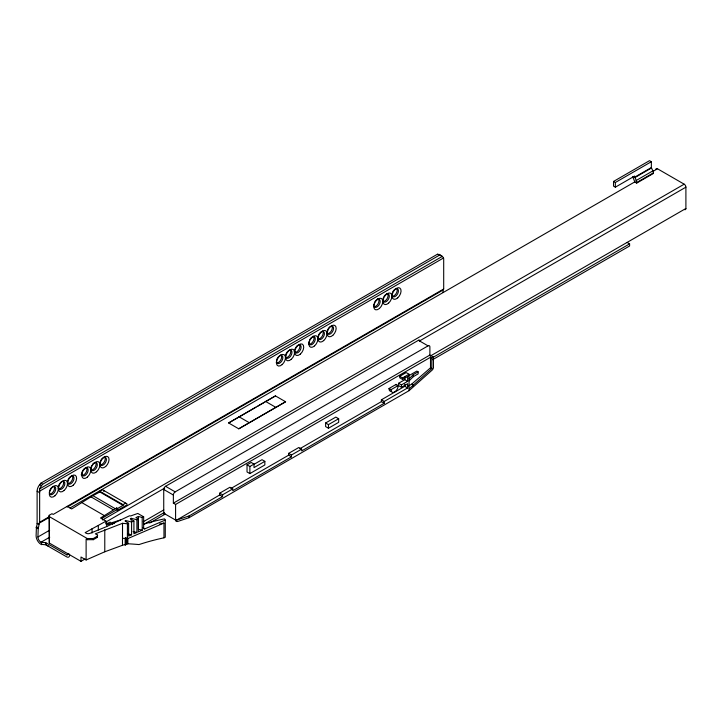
<?xml version="1.0" encoding="UTF-8"?>
<svg xmlns="http://www.w3.org/2000/svg" width="722" height="722" viewBox="0 0 722 722"><rect width="100%" height="100%" fill="white"/><g stroke="black" fill="none" stroke-linecap="round" stroke-linejoin="round"><path stroke-width="1.08" d="M85.061 558.999L80.999 561.337L80.999 557.014L86.117 559.965L104.78 551.788L123.534 544.884L125.511 544.884L125.511 537.809M105.99 523.089L108.002 523.269L109.943 522.15L111.72 522.909L109.744 524.271L106.008 524.082L106.008 521.167L85.151 532.628L86.162 533.215A2.87 1.652 0 0 0 89.835 533.405L105.728 526.979L129.536 515.779L130.727 515.959A166.331 96.035 0 0 1 137.83 513.459L143.66 516.826L143.642 528.188A1.444 0.948 -52.2 0 0 144.806 528.856L165.275 520.066L164.526 518.865A166.331 96.035 0 0 0 144.03 524.037M101.459 518.586L116.657 509.813L116.711 507.954L117.623 508.487L123.029 505.364L123.029 504.66L99.862 491.285L99.862 491.989L123.029 505.364M116.657 509.813L117.569 510.346L117.623 508.487M86.117 559.965L86.117 539.045L87.236 539.686L93.319 539.686L97.38 537.348L97.542 535.101L95.34 533.829L122.532 523.297L127.433 523.793L128.606 523.288L128.606 536.058L131.585 534.785L131.585 522.006L133.922 521.004L133.922 533.784L136.9 532.502L136.9 519.723L138.308 519.118L138.308 531.897L142.207 530.219L142.207 517.448L143.66 516.826M97.38 537.348L97.542 535.101M125.583 544.875L127.37 543.783A4.269 1.39 20.5 0 1 127.866 543.783A196.754 64.032 20.5 0 1 139.021 544.568A163.641 94.483 0 0 1 163.966 537.818L165.275 537.249L165.275 520.066M49.412 516.636L39.647 522.268L38.943 524.452A7.166 4.142 -60 0 1 38.257 527.764L37.923 536.978A4.305 2.482 60 0 0 40.964 542.249L45.721 542.646L66.722 554.776A1.435 0.83 60 0 0 67.733 554.189L67.733 553.431L69.556 554.478L69.556 555.245A4.016 2.319 60 0 1 66.722 556.879L45.721 544.758L40.964 544.352A6.886 3.971 60 0 1 36.1 535.923L36.434 526.717A7.166 4.142 -60 0 0 37.111 523.396L37.111 491.204A7.166 4.142 -60 0 1 39.647 484.67L40.829 483.198L437.451 254.216L440.456 255.371A7.166 4.142 -60 0 1 442.279 256.4A8.881 6.967 86.3 0 1 443.525 257.98A7.166 4.142 -60 0 1 443.696 259.388L443.696 288.999L442.992 290.063L67.245 506.997M299.801 448.732L381.378 401.631L381.378 399.817L384.212 401.45L407.632 387.931L407.632 383.725L401.45 387.299L398.616 385.656L398.616 383.256L401.45 384.898L407.632 381.333L407.632 376.505L402.56 379.438L399.726 377.796L399.726 376.306L406.17 372.579L409.013 374.222L409.094 388.905L431.819 368.59L431.819 358.031L433.435 357.101L433.435 367.345M433.371 367.931A2.581 1.489 -60 0 1 432.054 370.187L409.094 390.647L189.029 517.701L177.901 521.41M39.647 522.268L39.647 492.666A7.166 4.142 -60 0 1 39.818 491.05A8.881 6.967 86.3 0 1 39.647 488.857A7.166 4.142 -60 0 1 41.47 485.716L42.652 484.254L439.274 255.263L440.456 255.371M409.094 378.824L413.255 374.664L418.137 371.848L418.137 373.888L413.255 376.703L409.094 380.855M407.993 386.261L411.648 384.158L430.502 367.823L430.502 357.273L431.819 358.031M67.2 506.348L71.686 508.938L92.903 495.653L115.339 508.748L116.711 507.954M106.008 521.167L100.511 517.999L115.339 508.748M228.612 422.957L275.461 395.909L285.596 401.766L238.756 428.814L228.612 422.957L255.94 407.181M238.756 428.814L285.596 401.766M39.647 488.857L442.279 256.4M39.818 491.05L443.525 257.98M636.696 183.108L636.696 182.531A3.294 1.904 60 0 0 636.172 180.509L634.62 176.06L615.352 187.178L613.529 186.123L613.529 181.448L649.529 160.663L651.352 161.719L651.37 167.739L652.896 170.852A3.294 1.904 60 0 1 653.428 172.865L653.428 173.451L636.696 183.108L634.873 182.061L633.32 178.19A3.294 1.904 60 0 1 632.815 176.556M613.529 181.448L615.352 182.495L651.352 161.719M80.999 561.337L49.322 543.052L49.177 515.318L51.966 513.703L53.211 514.425L443.696 288.999M634.62 177.224L651.352 167.567M634.737 177.666L651.47 168.009M38.943 523.342L49.674 517.142M636.172 180.509L652.896 170.852M70.007 507.981L635.062 181.745M652.634 171.601L657.507 168.786L684.176 184.182A2.437 1.408 60 0 1 685.9 187.169L685.9 208.477A2.437 1.408 60 0 1 684.709 209.678M99.862 491.285L102.515 489.751L126.964 503.875L127 504.895L117.569 510.346M99.862 491.989L92.903 495.653M636.696 182.531L653.428 172.865M257.889 406.053L264.721 402.109M266.671 400.981L275.461 395.909M37.923 536.978L49.637 530.219M40.964 542.249L49.755 537.177M123.029 504.66L125.682 503.126M102.524 519.993L684.176 184.182M165.266 514.416A2.581 1.489 -60 0 1 163.732 513.225L163.732 489.462A2.581 1.489 -60 0 1 165.555 486.294L418.426 340.306A2.581 1.489 -60 0 1 420.231 341.037M106.26 521.816L164.697 488.081M419.446 341.001L685.9 187.169M49.177 515.318L49.322 516.627L87.236 538.522L93.319 538.522L97.38 536.175M175.184 491.863L428.056 345.865A2.581 1.489 -60 0 1 429.888 346.921L429.888 355.053L173.361 503.153L173.361 495.021A2.581 1.489 -60 0 1 175.184 491.863L165.555 486.294M66.722 554.776L68.671 553.648M143.29 521.753L163.777 509.912M430.204 356.099L685.9 208.477M173.361 503.153L175.59 504.443L430.502 357.273M143.868 524.316L164.345 512.494M247.032 464.842L251.166 462.459L254.009 464.093L254.009 467.603L264.848 461.349L264.848 464.95L249.875 473.605L247.032 471.962L247.032 464.842L249.875 466.484L254.009 464.093M432.577 357.634L629.602 243.883L629.602 245.985L432.577 359.737M149.716 523.044L165.32 514.037M399.726 376.306L402.56 377.94L409.013 374.222M253.882 464.399L262.005 459.706L264.848 461.349M325.613 422.984L335.829 417.09L338.672 418.724L338.672 422.334L328.447 428.236L325.613 426.594L325.613 422.984L328.447 424.626L338.672 418.724M408.101 376.117L416.82 371.09L418.137 371.848M389.032 388.49L396.107 384.402L398.138 385.575A5.018 2.897 -60 0 1 394.6 391.992A5.018 2.897 -60 0 1 391.062 389.663L389.032 388.49A5.018 2.897 -60 0 0 391.432 391.261M398.616 383.256L404.789 379.691L407.632 381.333M391.062 389.663L398.138 385.575M177.296 521.528A2.635 1.859 -45 0 1 175.69 520.679L219.75 494.949L219.75 493.144L229.939 487.26L232.773 488.902L232.773 490.707L291.48 456.809L291.48 455.004L301.67 449.129L301.67 450.925L384.212 403.273L384.212 401.45M230.896 488.514L288.647 455.176L288.647 453.371L298.836 447.487L301.67 449.129M381.378 399.817L404.789 386.297L407.632 387.931M219.75 493.144L222.584 494.787L232.773 488.902M175.59 504.443L175.59 520.075A2.581 1.489 -60 0 0 175.617 520.427L189.029 515.968L222.584 496.592L222.584 494.787M136.9 519.723L131.196 518.306L130.33 518.676L133.922 521.004M142.207 517.448L138.407 516.501L135.916 517.566L138.308 519.118M163.966 537.818L163.966 523.062L127.433 538.747L122.478 538.251M112.65 524.533L112.65 522.448L120.493 519.966M122.478 545.39L122.532 523.297M131.585 522.006L125.89 520.589L125.023 520.959L128.606 523.288M142.207 530.219L138.407 529.271L138.407 516.501M133.101 531.554L136.9 532.502M127.785 533.838L131.585 534.785M627.066 242.421L629.602 243.883M437.451 254.216L439.274 255.263M418.426 340.306L428.056 345.865M429.888 355.053L433.435 357.101M430.502 367.823L431.819 368.59M411.648 384.158L413.047 384.961M381.378 401.631L384.212 403.273M265.317 401.288L275.461 407.136M238.756 416.621L248.891 422.478M288.647 453.371L291.48 455.004M288.647 455.176L291.48 456.809M219.75 494.949L222.584 496.592M163.732 489.462L173.361 495.021M163.732 513.225L175.59 520.075M90.882 496.817L113.137 509.669M142.911 527.764L144.806 528.856M82.236 502.846L104.491 515.698M40.829 483.198L42.652 484.254M108.002 523.269L109.744 524.271M39.647 484.67L41.47 485.716M37.111 491.204L39.647 492.666M37.111 523.396L38.943 524.452M36.434 526.717L38.257 527.764M36.1 527.574L37.923 528.63M112.65 522.448L114.311 523.621M103.797 490.5L103.833 491.52M615.352 182.495L615.352 187.178M442.992 290.063L442.992 291.174A7.166 4.142 -60 0 0 443.1 292.329M413.255 374.664L413.255 376.703M413.255 384.673L413.255 386.46M409.094 388.905L409.094 390.647M404.789 376.794L404.789 379.691M404.789 384.194L404.789 386.297M402.56 377.94L402.56 379.438M401.45 384.898L401.45 387.299M328.447 424.626L328.447 428.236M249.875 466.484L249.875 473.605M189.029 515.968L189.029 517.701M131.196 518.306L131.196 520.436M127.866 538.287L127.866 543.783M127.433 523.793L127.37 543.783M126.332 537.809L126.332 544.397M125.195 537.944L125.195 544.893M106.73 524.145L106.73 526.338M104.78 529.686L104.78 551.788M98.327 525.607L98.327 530.011M93.319 538.522L93.319 539.686M92.028 528.657L92.028 533.062M87.236 538.522L87.236 539.686M49.322 516.627L49.322 543.052M45.721 542.646L45.721 544.758M41.587 542.61L41.587 544.713M396.107 384.402A5.018 2.897 -60 0 1 396.107 385.079M655.874 169.21A2.437 1.408 60 0 1 657.507 168.786M376 300.352A4.513 2.608 -60 0 1 380.16 301.074A4.513 2.608 -60 0 1 376.649 307.148A4.513 2.608 -60 0 1 373.942 303.908M374.402 302.617A4.513 2.608 -60 0 1 374.727 301.986M375.106 301.39A4.513 2.608 -60 0 1 375.53 300.839M377.642 298.52A4.513 2.608 -60 0 1 378.193 303.583A4.513 2.608 -60 0 1 373.509 306.498M297.897 345.26A4.513 2.608 -60 0 1 301.092 347.111A4.513 2.608 -60 0 1 297.897 352.643A4.513 2.608 -60 0 1 294.702 350.793M294.856 349.565A4.513 2.608 -60 0 1 295.316 348.275M295.641 347.643A4.513 2.608 -60 0 1 296.02 347.047M296.444 346.506A4.513 2.608 -60 0 1 297.392 345.594M299.26 344.593A4.513 2.608 -60 0 1 298.556 350.152A4.513 2.608 -60 0 1 294.098 351.912M102.235 458.407A4.513 2.608 -60 0 1 106.414 459.309A4.513 2.608 -60 0 1 102.56 465.338A4.513 2.608 -60 0 1 100.376 461.313M100.638 460.672A4.513 2.608 -60 0 1 101.775 458.894M92.651 464.165A4.513 2.608 -60 0 1 97.217 464.047A4.513 2.608 -60 0 1 93.932 470.392A4.513 2.608 -60 0 1 91.062 467.224M91.252 466.583A4.513 2.608 -60 0 1 91.838 465.311M82.714 470.582A4.513 2.608 -60 0 1 87.813 468.569A4.513 2.608 -60 0 1 85.467 475.238A4.513 2.608 -60 0 1 81.821 473.127M81.938 472.495A4.513 2.608 -60 0 1 82.389 471.204M104.266 456.728A4.513 2.608 -60 0 1 104.437 461.638A4.513 2.608 -60 0 1 100.132 464.706M86.342 467.522A4.513 2.608 -60 0 1 85.629 473.081A4.513 2.608 -60 0 1 81.171 474.841M95.728 462.594A4.513 2.608 -60 0 1 94.753 467.811A4.513 2.608 -60 0 1 90.62 469.823M69.79 477.143A4.513 2.608 -60 0 1 73.969 478.045A4.513 2.608 -60 0 1 70.115 484.065A4.513 2.608 -60 0 1 67.931 480.049M68.193 479.399A4.513 2.608 -60 0 1 69.33 477.63M60.197 482.901A4.513 2.608 -60 0 1 64.772 482.774A4.513 2.608 -60 0 1 61.487 489.128A4.513 2.608 -60 0 1 58.617 485.96M58.807 485.31A4.513 2.608 -60 0 1 59.773 483.442M71.821 475.464A4.513 2.608 -60 0 1 71.992 480.365A4.513 2.608 -60 0 1 67.678 483.442M63.283 481.33A4.513 2.608 -60 0 1 62.309 486.547A4.513 2.608 -60 0 1 58.175 488.559M50.269 489.308A4.513 2.608 -60 0 1 55.368 487.296A4.513 2.608 -60 0 1 53.022 493.965A4.513 2.608 -60 0 1 49.367 491.863M49.484 491.231A4.513 2.608 -60 0 1 49.944 489.94M53.888 486.249A4.513 2.608 -60 0 1 53.563 491.213A4.513 2.608 -60 0 1 49.43 493.983M48.735 546.049A2.87 1.652 0 0 1 46.343 544.668M280.687 354.872A4.513 2.608 -60 0 1 280.687 360.088A4.513 2.608 -60 0 1 276.174 362.697M438.633 254.315A7.166 4.142 -60 0 1 440.727 255.796M277.771 357.589A4.513 2.608 -60 0 1 282.681 356.596A4.513 2.608 -60 0 1 279.649 363.175A4.513 2.608 -60 0 1 276.607 360.107M276.797 359.457A4.513 2.608 -60 0 1 277.383 358.184M286.896 352.318A4.513 2.608 -60 0 1 291.859 351.488A4.513 2.608 -60 0 1 288.439 358.076A4.513 2.608 -60 0 1 285.921 354.186M286.183 353.545A4.513 2.608 -60 0 1 286.508 352.914M290.136 349.854A4.513 2.608 -60 0 1 289.811 354.818A4.513 2.608 -60 0 1 285.677 357.589M384.655 295.578A4.513 2.608 -60 0 1 389.149 295.127A4.513 2.608 -60 0 1 386.604 301.381A4.513 2.608 -60 0 1 382.913 299.865M383.066 298.637A4.513 2.608 -60 0 1 383.265 297.987M383.851 296.715A4.513 2.608 -60 0 1 384.23 296.119M394.735 289.396A4.513 2.608 -60 0 1 398.427 290.912A4.513 2.608 -60 0 1 394.735 296.688A4.513 2.608 -60 0 1 392.199 293.367M392.389 292.726A4.513 2.608 -60 0 1 392.651 292.076M392.976 291.453A4.513 2.608 -60 0 1 393.355 290.858M393.779 290.307A4.513 2.608 -60 0 1 394.248 289.82M387.145 293.412A4.513 2.608 -60 0 1 387.317 298.312A4.513 2.608 -60 0 1 383.012 301.39M396.604 288.394A4.513 2.608 -60 0 1 396.089 293.655A4.513 2.608 -60 0 1 391.757 295.966M310.216 338.853A4.513 2.608 -60 0 1 315.126 337.86A4.513 2.608 -60 0 1 312.094 344.439A4.513 2.608 -60 0 1 309.052 341.371M309.503 340.08A4.513 2.608 -60 0 1 309.828 339.448M319.341 333.591A4.513 2.608 -60 0 1 324.304 332.752A4.513 2.608 -60 0 1 320.884 339.349A4.513 2.608 -60 0 1 318.366 335.459M318.637 334.809A4.513 2.608 -60 0 1 318.962 334.187M330.342 326.534A4.513 2.608 -60 0 1 333.519 328.772A4.513 2.608 -60 0 1 329.674 334.214A4.513 2.608 -60 0 1 327.301 330.829M327.499 330.189A4.513 2.608 -60 0 1 327.761 329.539M328.086 328.916A4.513 2.608 -60 0 1 328.465 328.32M328.889 327.77A4.513 2.608 -60 0 1 329.846 326.867M313.131 336.145A4.513 2.608 -60 0 1 313.131 341.362A4.513 2.608 -60 0 1 308.619 343.961M331.705 325.857A4.513 2.608 -60 0 1 331.199 331.127A4.513 2.608 -60 0 1 326.867 333.429M322.581 331.127A4.513 2.608 -60 0 1 322.256 336.091A4.513 2.608 -60 0 1 318.122 338.853M159.616 524.028A163.641 94.483 0 0 1 163.966 523.062M379.465 308.411A6.381 3.682 -60 0 0 381.487 298.529A6.381 3.682 -60 0 0 373.942 305.216A6.381 3.682 -60 0 0 379.465 308.411M300.379 354.069A6.381 3.682 -60 0 0 302.401 344.186A6.381 3.682 -60 0 0 294.856 350.883A6.381 3.682 -60 0 0 300.379 354.069M105.71 466.466A6.381 3.682 -60 0 0 107.731 456.584A6.381 3.682 -60 0 0 100.177 463.271A6.381 3.682 -60 0 0 105.71 466.466M96.586 471.737A6.381 3.682 -60 0 0 98.607 461.845A6.381 3.682 -60 0 0 91.053 468.542A6.381 3.682 -60 0 0 96.586 471.737M87.461 476.998A6.381 3.682 -60 0 0 89.483 467.116A6.381 3.682 -60 0 0 81.929 473.812A6.381 3.682 -60 0 0 87.461 476.998M73.265 485.193A6.381 3.682 -60 0 0 75.287 475.311A6.381 3.682 -60 0 0 67.733 482.007A6.381 3.682 -60 0 0 73.265 485.193M64.141 490.464A6.381 3.682 -60 0 0 66.162 480.581A6.381 3.682 -60 0 0 58.608 487.278A6.381 3.682 -60 0 0 64.141 490.464M55.007 495.734A6.381 3.682 -60 0 0 57.038 485.852A6.381 3.682 -60 0 0 49.484 492.539A6.381 3.682 -60 0 0 55.007 495.734M397.723 297.87A6.381 3.682 -60 0 0 399.744 287.988A6.381 3.682 -60 0 0 392.19 294.684A6.381 3.682 -60 0 0 397.723 297.87M388.589 303.141A6.381 3.682 -60 0 0 390.62 293.258A6.381 3.682 -60 0 0 383.066 299.955A6.381 3.682 -60 0 0 388.589 303.141M332.824 335.342A6.381 3.682 -60 0 0 334.846 325.451A6.381 3.682 -60 0 0 327.301 332.147A6.381 3.682 -60 0 0 332.824 335.342M323.7 340.603A6.381 3.682 -60 0 0 325.721 330.721A6.381 3.682 -60 0 0 318.176 337.418A6.381 3.682 -60 0 0 323.7 340.603M282.131 364.61A6.381 3.682 -60 0 0 284.152 354.719A6.381 3.682 -60 0 0 276.607 361.415A6.381 3.682 -60 0 0 282.131 364.61M291.255 359.339A6.381 3.682 -60 0 0 293.276 349.457A6.381 3.682 -60 0 0 285.731 356.145A6.381 3.682 -60 0 0 291.255 359.339M314.575 345.874A6.381 3.682 -60 0 0 316.597 335.992A6.381 3.682 -60 0 0 309.052 342.688A6.381 3.682 -60 0 0 314.575 345.874"/></g></svg>
